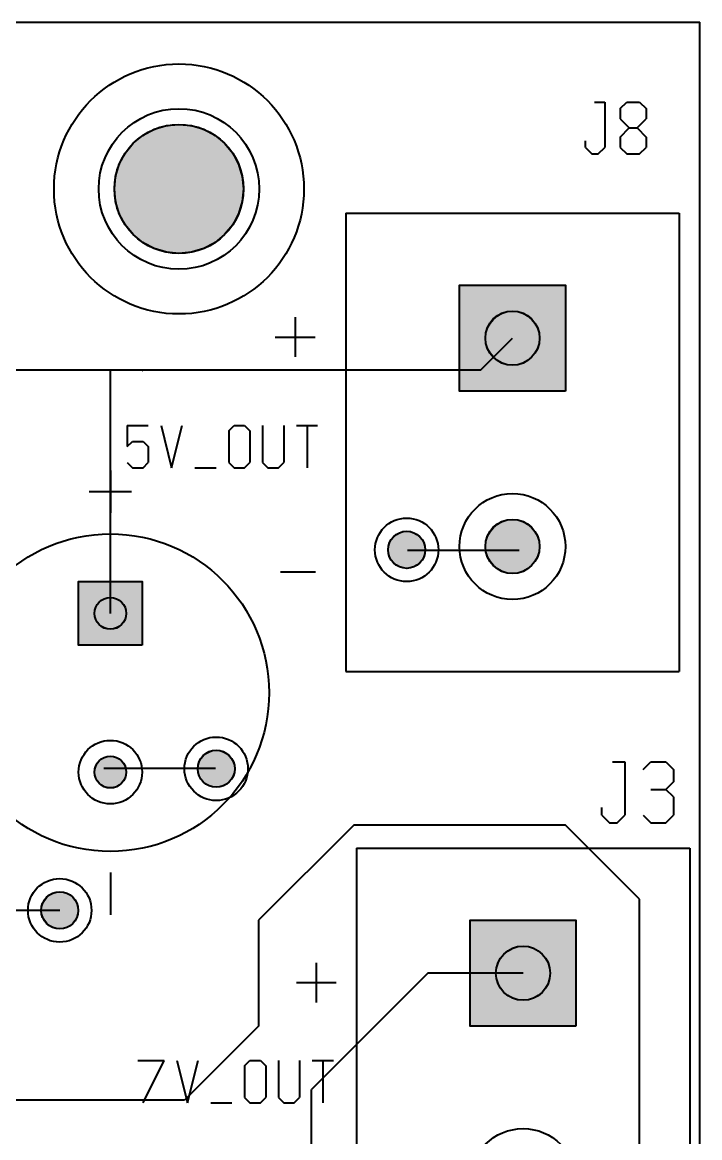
# Model space of a CAD drawing. Header units: millimetres. Extents: x 2.5 to 94, y 2.7 to 61.7.
# Drawn here: x 77.7 to 93.96, y 34.96 to 61.73 of the extents above; entities that cross this region are included whole.
import ezdxf

# ---------------------------------------------------------------- set-up
doc = ezdxf.new("R2010")
doc.units = ezdxf.units.MM
for name, color, linetype in [('bottom_copper', 7, 'Continuous'), ('bottom_silk', 7, 'Continuous'), ('drill_plated', 7, 'Continuous'), ('outline', 7, 'Continuous'), ('top_copper', 7, 'Continuous'), ('top_silk', 7, 'Continuous')]:
    doc.layers.add(name, color=color, linetype=linetype)

msp = doc.modelspace()

# ---------------------------------------------------------------- hatches: boundary and pattern name
at = {"layer": 'bottom_copper', "lineweight": 40}
for points in [[(82.978, 57.426), (82.89, 57.135), (82.747, 56.867), (82.554, 56.632), (82.319, 56.439), (82.051, 56.296), (81.76, 56.208), (81.458, 56.178), (81.156, 56.208), (80.865, 56.296), (80.597, 56.439), (80.362, 56.632), (80.169, 56.867), (80.026, 57.135), (79.938, 57.426), (79.908, 57.728), (79.938, 58.03), (80.026, 58.321), (80.169, 58.589), (80.362, 58.824), (80.597, 59.017), (80.865, 59.16), (81.156, 59.248), (81.458, 59.278), (81.76, 59.248), (82.051, 59.16), (82.319, 59.017), (82.554, 58.824), (82.747, 58.589), (82.89, 58.321), (82.978, 58.03), (83.008, 57.728), (82.978, 57.426)], [(90.734, 52.878), (88.194, 52.878), (88.194, 55.418), (90.734, 55.418), (90.734, 52.878)], [(90.102, 54.021), (90.065, 53.899), (90.004, 53.787), (89.924, 53.688), (89.825, 53.608), (89.713, 53.547), (89.591, 53.51), (89.464, 53.498), (89.337, 53.51), (89.215, 53.547), (89.103, 53.608), (89.004, 53.688), (88.924, 53.787), (88.863, 53.899), (88.826, 54.021), (88.814, 54.148), (88.826, 54.275), (88.863, 54.397), (88.924, 54.509), (89.004, 54.608), (89.103, 54.688), (89.215, 54.749), (89.337, 54.786), (89.464, 54.798), (89.591, 54.786), (89.713, 54.749), (89.825, 54.688), (89.924, 54.608), (90.004, 54.509), (90.065, 54.397), (90.102, 54.275), (90.114, 54.148), (90.102, 54.021)], [(90.102, 49.021), (90.065, 48.899), (90.004, 48.787), (89.924, 48.688), (89.825, 48.608), (89.713, 48.547), (89.591, 48.51), (89.464, 48.498), (89.337, 48.51), (89.215, 48.547), (89.103, 48.608), (89.004, 48.688), (88.924, 48.787), (88.863, 48.899), (88.826, 49.021), (88.814, 49.148), (88.826, 49.275), (88.863, 49.397), (88.924, 49.509), (89.004, 49.608), (89.103, 49.688), (89.215, 49.749), (89.337, 49.786), (89.464, 49.798), (89.591, 49.786), (89.713, 49.749), (89.825, 49.688), (89.924, 49.608), (90.004, 49.509), (90.065, 49.397), (90.102, 49.275), (90.114, 49.148), (90.102, 49.021)], [(87.36, 48.981), (87.335, 48.898), (87.294, 48.821), (87.238, 48.754), (87.171, 48.698), (87.094, 48.657), (87.011, 48.632), (86.924, 48.623), (86.837, 48.632), (86.754, 48.657), (86.677, 48.698), (86.61, 48.754), (86.554, 48.821), (86.513, 48.898), (86.488, 48.981), (86.48, 49.068), (86.488, 49.155), (86.513, 49.238), (86.554, 49.315), (86.61, 49.382), (86.677, 49.438), (86.754, 49.479), (86.837, 49.504), (86.924, 49.513), (87.011, 49.504), (87.094, 49.479), (87.171, 49.438), (87.238, 49.382), (87.294, 49.315), (87.335, 49.238), (87.36, 49.155), (87.369, 49.068), (87.36, 48.981)], [(80.574, 46.782), (79.05, 46.782), (79.05, 48.306), (80.574, 48.306), (80.574, 46.782)], [(80.186, 47.47), (80.164, 47.398), (80.129, 47.332), (80.081, 47.275), (80.024, 47.227), (79.958, 47.192), (79.886, 47.17), (79.812, 47.163), (79.738, 47.17), (79.666, 47.192), (79.6, 47.227), (79.543, 47.275), (79.495, 47.332), (79.46, 47.398), (79.438, 47.47), (79.431, 47.544), (79.438, 47.618), (79.46, 47.69), (79.495, 47.756), (79.543, 47.813), (79.6, 47.861), (79.666, 47.896), (79.738, 47.918), (79.812, 47.925), (79.886, 47.918), (79.958, 47.896), (80.024, 47.861), (80.081, 47.813), (80.129, 47.756), (80.164, 47.69), (80.186, 47.618), (80.193, 47.544), (80.186, 47.47)], [(82.788, 43.727), (82.763, 43.644), (82.722, 43.567), (82.666, 43.5), (82.599, 43.444), (82.522, 43.403), (82.439, 43.378), (82.352, 43.37), (82.265, 43.378), (82.182, 43.403), (82.105, 43.444), (82.038, 43.5), (81.982, 43.567), (81.941, 43.644), (81.916, 43.727), (81.907, 43.814), (81.916, 43.901), (81.941, 43.984), (81.982, 44.061), (82.038, 44.128), (82.105, 44.184), (82.182, 44.225), (82.265, 44.25), (82.352, 44.258), (82.439, 44.25), (82.522, 44.225), (82.599, 44.184), (82.666, 44.128), (82.722, 44.061), (82.763, 43.984), (82.788, 43.901), (82.797, 43.814), (82.788, 43.727)], [(80.186, 43.66), (80.164, 43.588), (80.129, 43.522), (80.081, 43.465), (80.024, 43.417), (79.958, 43.382), (79.886, 43.36), (79.812, 43.353), (79.738, 43.36), (79.666, 43.382), (79.6, 43.417), (79.543, 43.465), (79.495, 43.522), (79.46, 43.588), (79.438, 43.66), (79.431, 43.734), (79.438, 43.808), (79.46, 43.88), (79.495, 43.946), (79.543, 44.003), (79.6, 44.051), (79.666, 44.086), (79.738, 44.108), (79.812, 44.115), (79.886, 44.108), (79.958, 44.086), (80.024, 44.051), (80.081, 44.003), (80.129, 43.946), (80.164, 43.88), (80.186, 43.808), (80.193, 43.734), (80.186, 43.66)], [(79.032, 40.329), (79.007, 40.246), (78.966, 40.169), (78.91, 40.102), (78.843, 40.046), (78.766, 40.005), (78.683, 39.98), (78.596, 39.971), (78.509, 39.98), (78.426, 40.005), (78.349, 40.046), (78.282, 40.102), (78.226, 40.169), (78.185, 40.246), (78.16, 40.329), (78.151, 40.416), (78.16, 40.503), (78.185, 40.586), (78.226, 40.663), (78.282, 40.73), (78.349, 40.786), (78.426, 40.827), (78.509, 40.852), (78.596, 40.86), (78.683, 40.852), (78.766, 40.827), (78.843, 40.786), (78.91, 40.73), (78.966, 40.663), (79.007, 40.586), (79.032, 40.503), (79.041, 40.416), (79.032, 40.329)], [(90.988, 37.638), (88.448, 37.638), (88.448, 40.178), (90.988, 40.178), (90.988, 37.638)], [(90.356, 38.781), (90.319, 38.659), (90.258, 38.547), (90.178, 38.448), (90.079, 38.368), (89.967, 38.307), (89.845, 38.27), (89.718, 38.258), (89.591, 38.27), (89.469, 38.307), (89.357, 38.368), (89.258, 38.448), (89.178, 38.547), (89.117, 38.659), (89.08, 38.781), (89.068, 38.908), (89.08, 39.035), (89.117, 39.157), (89.178, 39.269), (89.258, 39.368), (89.357, 39.448), (89.469, 39.509), (89.591, 39.546), (89.718, 39.558), (89.845, 39.546), (89.967, 39.509), (90.079, 39.448), (90.178, 39.368), (90.258, 39.269), (90.319, 39.157), (90.356, 39.035), (90.368, 38.908), (90.356, 38.781)]]:
    msp.add_hatch(color=7, dxfattribs=at).paths.add_polyline_path(points, flags=0)
at = {"layer": 'drill_plated', "lineweight": 40}
for points in [[(82.978, 57.426), (82.89, 57.135), (82.747, 56.867), (82.554, 56.632), (82.319, 56.439), (82.051, 56.296), (81.76, 56.208), (81.458, 56.178), (81.156, 56.208), (80.865, 56.296), (80.597, 56.439), (80.362, 56.632), (80.169, 56.867), (80.026, 57.135), (79.938, 57.426), (79.908, 57.728), (79.938, 58.03), (80.026, 58.321), (80.169, 58.589), (80.362, 58.824), (80.597, 59.017), (80.865, 59.16), (81.156, 59.248), (81.458, 59.278), (81.76, 59.248), (82.051, 59.16), (82.319, 59.017), (82.554, 58.824), (82.747, 58.589), (82.89, 58.321), (82.978, 58.03), (83.008, 57.728), (82.978, 57.426)], [(90.102, 54.021), (90.065, 53.899), (90.004, 53.787), (89.924, 53.688), (89.825, 53.608), (89.713, 53.547), (89.591, 53.51), (89.464, 53.498), (89.337, 53.51), (89.215, 53.547), (89.103, 53.608), (89.004, 53.688), (88.924, 53.787), (88.863, 53.899), (88.826, 54.021), (88.814, 54.148), (88.826, 54.275), (88.863, 54.397), (88.924, 54.509), (89.004, 54.608), (89.103, 54.688), (89.215, 54.749), (89.337, 54.786), (89.464, 54.798), (89.591, 54.786), (89.713, 54.749), (89.825, 54.688), (89.924, 54.608), (90.004, 54.509), (90.065, 54.397), (90.102, 54.275), (90.114, 54.148), (90.102, 54.021)], [(90.102, 49.021), (90.065, 48.899), (90.004, 48.787), (89.924, 48.688), (89.825, 48.608), (89.713, 48.547), (89.591, 48.51), (89.464, 48.498), (89.337, 48.51), (89.215, 48.547), (89.103, 48.608), (89.004, 48.688), (88.924, 48.787), (88.863, 48.899), (88.826, 49.021), (88.814, 49.148), (88.826, 49.275), (88.863, 49.397), (88.924, 49.509), (89.004, 49.608), (89.103, 49.688), (89.215, 49.749), (89.337, 49.786), (89.464, 49.798), (89.591, 49.786), (89.713, 49.749), (89.825, 49.688), (89.924, 49.608), (90.004, 49.509), (90.065, 49.397), (90.102, 49.275), (90.114, 49.148), (90.102, 49.021)], [(87.36, 48.981), (87.335, 48.898), (87.294, 48.821), (87.238, 48.754), (87.171, 48.698), (87.094, 48.657), (87.011, 48.632), (86.924, 48.623), (86.837, 48.632), (86.754, 48.657), (86.677, 48.698), (86.61, 48.754), (86.554, 48.821), (86.513, 48.898), (86.488, 48.981), (86.48, 49.068), (86.488, 49.155), (86.513, 49.238), (86.554, 49.315), (86.61, 49.382), (86.677, 49.438), (86.754, 49.479), (86.837, 49.504), (86.924, 49.513), (87.011, 49.504), (87.094, 49.479), (87.171, 49.438), (87.238, 49.382), (87.294, 49.315), (87.335, 49.238), (87.36, 49.155), (87.369, 49.068), (87.36, 48.981)], [(80.186, 47.47), (80.164, 47.398), (80.129, 47.332), (80.081, 47.275), (80.024, 47.227), (79.958, 47.192), (79.886, 47.17), (79.812, 47.163), (79.738, 47.17), (79.666, 47.192), (79.6, 47.227), (79.543, 47.275), (79.495, 47.332), (79.46, 47.398), (79.438, 47.47), (79.431, 47.544), (79.438, 47.618), (79.46, 47.69), (79.495, 47.756), (79.543, 47.813), (79.6, 47.861), (79.666, 47.896), (79.738, 47.918), (79.812, 47.925), (79.886, 47.918), (79.958, 47.896), (80.024, 47.861), (80.081, 47.813), (80.129, 47.756), (80.164, 47.69), (80.186, 47.618), (80.193, 47.544), (80.186, 47.47)], [(82.788, 43.727), (82.763, 43.644), (82.722, 43.567), (82.666, 43.5), (82.599, 43.444), (82.522, 43.403), (82.439, 43.378), (82.352, 43.37), (82.265, 43.378), (82.182, 43.403), (82.105, 43.444), (82.038, 43.5), (81.982, 43.567), (81.941, 43.644), (81.916, 43.727), (81.907, 43.814), (81.916, 43.901), (81.941, 43.984), (81.982, 44.061), (82.038, 44.128), (82.105, 44.184), (82.182, 44.225), (82.265, 44.25), (82.352, 44.258), (82.439, 44.25), (82.522, 44.225), (82.599, 44.184), (82.666, 44.128), (82.722, 44.061), (82.763, 43.984), (82.788, 43.901), (82.797, 43.814), (82.788, 43.727)], [(80.186, 43.66), (80.164, 43.588), (80.129, 43.522), (80.081, 43.465), (80.024, 43.417), (79.958, 43.382), (79.886, 43.36), (79.812, 43.353), (79.738, 43.36), (79.666, 43.382), (79.6, 43.417), (79.543, 43.465), (79.495, 43.522), (79.46, 43.588), (79.438, 43.66), (79.431, 43.734), (79.438, 43.808), (79.46, 43.88), (79.495, 43.946), (79.543, 44.003), (79.6, 44.051), (79.666, 44.086), (79.738, 44.108), (79.812, 44.115), (79.886, 44.108), (79.958, 44.086), (80.024, 44.051), (80.081, 44.003), (80.129, 43.946), (80.164, 43.88), (80.186, 43.808), (80.193, 43.734), (80.186, 43.66)], [(79.032, 40.329), (79.007, 40.246), (78.966, 40.169), (78.91, 40.102), (78.843, 40.046), (78.766, 40.005), (78.683, 39.98), (78.596, 39.971), (78.509, 39.98), (78.426, 40.005), (78.349, 40.046), (78.282, 40.102), (78.226, 40.169), (78.185, 40.246), (78.16, 40.329), (78.151, 40.416), (78.16, 40.503), (78.185, 40.586), (78.226, 40.663), (78.282, 40.73), (78.349, 40.786), (78.426, 40.827), (78.509, 40.852), (78.596, 40.86), (78.683, 40.852), (78.766, 40.827), (78.843, 40.786), (78.91, 40.73), (78.966, 40.663), (79.007, 40.586), (79.032, 40.503), (79.041, 40.416), (79.032, 40.329)], [(90.356, 38.781), (90.319, 38.659), (90.258, 38.547), (90.178, 38.448), (90.079, 38.368), (89.967, 38.307), (89.845, 38.27), (89.718, 38.258), (89.591, 38.27), (89.469, 38.307), (89.357, 38.368), (89.258, 38.448), (89.178, 38.547), (89.117, 38.659), (89.08, 38.781), (89.068, 38.908), (89.08, 39.035), (89.117, 39.157), (89.178, 39.269), (89.258, 39.368), (89.357, 39.448), (89.469, 39.509), (89.591, 39.546), (89.718, 39.558), (89.845, 39.546), (89.967, 39.509), (90.079, 39.448), (90.178, 39.368), (90.258, 39.269), (90.319, 39.157), (90.356, 39.035), (90.368, 38.908), (90.356, 38.781)]]:
    msp.add_hatch(color=7, dxfattribs=at).paths.add_polyline_path(points, flags=0)
at = {"layer": 'top_copper', "lineweight": 40}
for points in [[(82.978, 57.426), (82.89, 57.135), (82.747, 56.867), (82.554, 56.632), (82.319, 56.439), (82.051, 56.296), (81.76, 56.208), (81.458, 56.178), (81.156, 56.208), (80.865, 56.296), (80.597, 56.439), (80.362, 56.632), (80.169, 56.867), (80.026, 57.135), (79.938, 57.426), (79.908, 57.728), (79.938, 58.03), (80.026, 58.321), (80.169, 58.589), (80.362, 58.824), (80.597, 59.017), (80.865, 59.16), (81.156, 59.248), (81.458, 59.278), (81.76, 59.248), (82.051, 59.16), (82.319, 59.017), (82.554, 58.824), (82.747, 58.589), (82.89, 58.321), (82.978, 58.03), (83.008, 57.728), (82.978, 57.426)], [(90.734, 52.878), (88.194, 52.878), (88.194, 55.418), (90.734, 55.418), (90.734, 52.878)], [(90.102, 54.021), (90.065, 53.899), (90.004, 53.787), (89.924, 53.688), (89.825, 53.608), (89.713, 53.547), (89.591, 53.51), (89.464, 53.498), (89.337, 53.51), (89.215, 53.547), (89.103, 53.608), (89.004, 53.688), (88.924, 53.787), (88.863, 53.899), (88.826, 54.021), (88.814, 54.148), (88.826, 54.275), (88.863, 54.397), (88.924, 54.509), (89.004, 54.608), (89.103, 54.688), (89.215, 54.749), (89.337, 54.786), (89.464, 54.798), (89.591, 54.786), (89.713, 54.749), (89.825, 54.688), (89.924, 54.608), (90.004, 54.509), (90.065, 54.397), (90.102, 54.275), (90.114, 54.148), (90.102, 54.021)], [(90.102, 49.021), (90.065, 48.899), (90.004, 48.787), (89.924, 48.688), (89.825, 48.608), (89.713, 48.547), (89.591, 48.51), (89.464, 48.498), (89.337, 48.51), (89.215, 48.547), (89.103, 48.608), (89.004, 48.688), (88.924, 48.787), (88.863, 48.899), (88.826, 49.021), (88.814, 49.148), (88.826, 49.275), (88.863, 49.397), (88.924, 49.509), (89.004, 49.608), (89.103, 49.688), (89.215, 49.749), (89.337, 49.786), (89.464, 49.798), (89.591, 49.786), (89.713, 49.749), (89.825, 49.688), (89.924, 49.608), (90.004, 49.509), (90.065, 49.397), (90.102, 49.275), (90.114, 49.148), (90.102, 49.021)], [(87.36, 48.981), (87.335, 48.898), (87.294, 48.821), (87.238, 48.754), (87.171, 48.698), (87.094, 48.657), (87.011, 48.632), (86.924, 48.623), (86.837, 48.632), (86.754, 48.657), (86.677, 48.698), (86.61, 48.754), (86.554, 48.821), (86.513, 48.898), (86.488, 48.981), (86.48, 49.068), (86.488, 49.155), (86.513, 49.238), (86.554, 49.315), (86.61, 49.382), (86.677, 49.438), (86.754, 49.479), (86.837, 49.504), (86.924, 49.513), (87.011, 49.504), (87.094, 49.479), (87.171, 49.438), (87.238, 49.382), (87.294, 49.315), (87.335, 49.238), (87.36, 49.155), (87.369, 49.068), (87.36, 48.981)], [(80.574, 46.782), (79.05, 46.782), (79.05, 48.306), (80.574, 48.306), (80.574, 46.782)], [(80.186, 47.47), (80.164, 47.398), (80.129, 47.332), (80.081, 47.275), (80.024, 47.227), (79.958, 47.192), (79.886, 47.17), (79.812, 47.163), (79.738, 47.17), (79.666, 47.192), (79.6, 47.227), (79.543, 47.275), (79.495, 47.332), (79.46, 47.398), (79.438, 47.47), (79.431, 47.544), (79.438, 47.618), (79.46, 47.69), (79.495, 47.756), (79.543, 47.813), (79.6, 47.861), (79.666, 47.896), (79.738, 47.918), (79.812, 47.925), (79.886, 47.918), (79.958, 47.896), (80.024, 47.861), (80.081, 47.813), (80.129, 47.756), (80.164, 47.69), (80.186, 47.618), (80.193, 47.544), (80.186, 47.47)], [(82.788, 43.727), (82.763, 43.644), (82.722, 43.567), (82.666, 43.5), (82.599, 43.444), (82.522, 43.403), (82.439, 43.378), (82.352, 43.37), (82.265, 43.378), (82.182, 43.403), (82.105, 43.444), (82.038, 43.5), (81.982, 43.567), (81.941, 43.644), (81.916, 43.727), (81.907, 43.814), (81.916, 43.901), (81.941, 43.984), (81.982, 44.061), (82.038, 44.128), (82.105, 44.184), (82.182, 44.225), (82.265, 44.25), (82.352, 44.258), (82.439, 44.25), (82.522, 44.225), (82.599, 44.184), (82.666, 44.128), (82.722, 44.061), (82.763, 43.984), (82.788, 43.901), (82.797, 43.814), (82.788, 43.727)], [(80.186, 43.66), (80.164, 43.588), (80.129, 43.522), (80.081, 43.465), (80.024, 43.417), (79.958, 43.382), (79.886, 43.36), (79.812, 43.353), (79.738, 43.36), (79.666, 43.382), (79.6, 43.417), (79.543, 43.465), (79.495, 43.522), (79.46, 43.588), (79.438, 43.66), (79.431, 43.734), (79.438, 43.808), (79.46, 43.88), (79.495, 43.946), (79.543, 44.003), (79.6, 44.051), (79.666, 44.086), (79.738, 44.108), (79.812, 44.115), (79.886, 44.108), (79.958, 44.086), (80.024, 44.051), (80.081, 44.003), (80.129, 43.946), (80.164, 43.88), (80.186, 43.808), (80.193, 43.734), (80.186, 43.66)], [(79.032, 40.329), (79.007, 40.246), (78.966, 40.169), (78.91, 40.102), (78.843, 40.046), (78.766, 40.005), (78.683, 39.98), (78.596, 39.971), (78.509, 39.98), (78.426, 40.005), (78.349, 40.046), (78.282, 40.102), (78.226, 40.169), (78.185, 40.246), (78.16, 40.329), (78.151, 40.416), (78.16, 40.503), (78.185, 40.586), (78.226, 40.663), (78.282, 40.73), (78.349, 40.786), (78.426, 40.827), (78.509, 40.852), (78.596, 40.86), (78.683, 40.852), (78.766, 40.827), (78.843, 40.786), (78.91, 40.73), (78.966, 40.663), (79.007, 40.586), (79.032, 40.503), (79.041, 40.416), (79.032, 40.329)], [(90.988, 37.638), (88.448, 37.638), (88.448, 40.178), (90.988, 40.178), (90.988, 37.638)], [(90.356, 38.781), (90.319, 38.659), (90.258, 38.547), (90.178, 38.448), (90.079, 38.368), (89.967, 38.307), (89.845, 38.27), (89.718, 38.258), (89.591, 38.27), (89.469, 38.307), (89.357, 38.368), (89.258, 38.448), (89.178, 38.547), (89.117, 38.659), (89.08, 38.781), (89.068, 38.908), (89.08, 39.035), (89.117, 39.157), (89.178, 39.269), (89.258, 39.368), (89.357, 39.448), (89.469, 39.509), (89.591, 39.546), (89.718, 39.558), (89.845, 39.546), (89.967, 39.509), (90.079, 39.448), (90.178, 39.368), (90.258, 39.269), (90.319, 39.157), (90.356, 39.035), (90.368, 38.908), (90.356, 38.781)]]:
    msp.add_hatch(color=7, dxfattribs=at).paths.add_polyline_path(points, flags=0)

# ---------------------------------------------------------------- linework, layer by layer
at = {"layer": 'bottom_copper', "color": 7, "lineweight": 40}
for p, q in [((88.194, 55.418), (90.734, 55.418)), ((88.194, 52.878), (88.194, 55.418)), ((90.734, 55.418), (90.734, 52.878)), ((90.734, 52.878), (88.194, 52.878)), ((79.05, 48.306), (80.574, 48.306)), ((79.05, 46.782), (79.05, 48.306)), ((80.574, 48.306), (80.574, 46.782)), ((80.574, 46.782), (79.05, 46.782)), ((88.448, 40.178), (90.988, 40.178)), ((88.448, 37.638), (88.448, 40.178)), ((90.988, 40.178), (90.988, 37.638)), ((90.988, 37.638), (88.448, 37.638))]:
    msp.add_line(p, q, dxfattribs=at)
for points in [[(82.978, 57.426), (82.89, 57.135), (82.747, 56.867), (82.554, 56.632), (82.319, 56.439), (82.051, 56.296), (81.76, 56.208), (81.458, 56.178), (81.156, 56.208), (80.865, 56.296), (80.597, 56.439), (80.362, 56.632), (80.169, 56.867), (80.026, 57.135), (79.938, 57.426), (79.908, 57.728), (79.938, 58.03), (80.026, 58.321), (80.169, 58.589), (80.362, 58.824), (80.597, 59.017), (80.865, 59.16), (81.156, 59.248), (81.458, 59.278), (81.76, 59.248), (82.051, 59.16), (82.319, 59.017), (82.554, 58.824), (82.747, 58.589), (82.89, 58.321), (82.978, 58.03), (83.008, 57.728), (82.978, 57.426)], [(90.734, 52.878), (88.194, 52.878), (88.194, 55.418), (90.734, 55.418), (90.734, 52.878)], [(90.102, 54.021), (90.065, 53.899), (90.004, 53.787), (89.924, 53.688), (89.825, 53.608), (89.713, 53.547), (89.591, 53.51), (89.464, 53.498), (89.337, 53.51), (89.215, 53.547), (89.103, 53.608), (89.004, 53.688), (88.924, 53.787), (88.863, 53.899), (88.826, 54.021), (88.814, 54.148), (88.826, 54.275), (88.863, 54.397), (88.924, 54.509), (89.004, 54.608), (89.103, 54.688), (89.215, 54.749), (89.337, 54.786), (89.464, 54.798), (89.591, 54.786), (89.713, 54.749), (89.825, 54.688), (89.924, 54.608), (90.004, 54.509), (90.065, 54.397), (90.102, 54.275), (90.114, 54.148), (90.102, 54.021)], [(90.102, 49.021), (90.065, 48.899), (90.004, 48.787), (89.924, 48.688), (89.825, 48.608), (89.713, 48.547), (89.591, 48.51), (89.464, 48.498), (89.337, 48.51), (89.215, 48.547), (89.103, 48.608), (89.004, 48.688), (88.924, 48.787), (88.863, 48.899), (88.826, 49.021), (88.814, 49.148), (88.826, 49.275), (88.863, 49.397), (88.924, 49.509), (89.004, 49.608), (89.103, 49.688), (89.215, 49.749), (89.337, 49.786), (89.464, 49.798), (89.591, 49.786), (89.713, 49.749), (89.825, 49.688), (89.924, 49.608), (90.004, 49.509), (90.065, 49.397), (90.102, 49.275), (90.114, 49.148), (90.102, 49.021)], [(87.36, 48.981), (87.335, 48.898), (87.294, 48.821), (87.238, 48.754), (87.171, 48.698), (87.094, 48.657), (87.011, 48.632), (86.924, 48.623), (86.837, 48.632), (86.754, 48.657), (86.677, 48.698), (86.61, 48.754), (86.554, 48.821), (86.513, 48.898), (86.488, 48.981), (86.48, 49.068), (86.488, 49.155), (86.513, 49.238), (86.554, 49.315), (86.61, 49.382), (86.677, 49.438), (86.754, 49.479), (86.837, 49.504), (86.924, 49.513), (87.011, 49.504), (87.094, 49.479), (87.171, 49.438), (87.238, 49.382), (87.294, 49.315), (87.335, 49.238), (87.36, 49.155), (87.369, 49.068), (87.36, 48.981)], [(80.574, 46.782), (79.05, 46.782), (79.05, 48.306), (80.574, 48.306), (80.574, 46.782)], [(80.186, 47.47), (80.164, 47.398), (80.129, 47.332), (80.081, 47.275), (80.024, 47.227), (79.958, 47.192), (79.886, 47.17), (79.812, 47.163), (79.738, 47.17), (79.666, 47.192), (79.6, 47.227), (79.543, 47.275), (79.495, 47.332), (79.46, 47.398), (79.438, 47.47), (79.431, 47.544), (79.438, 47.618), (79.46, 47.69), (79.495, 47.756), (79.543, 47.813), (79.6, 47.861), (79.666, 47.896), (79.738, 47.918), (79.812, 47.925), (79.886, 47.918), (79.958, 47.896), (80.024, 47.861), (80.081, 47.813), (80.129, 47.756), (80.164, 47.69), (80.186, 47.618), (80.193, 47.544), (80.186, 47.47)], [(82.788, 43.727), (82.763, 43.644), (82.722, 43.567), (82.666, 43.5), (82.599, 43.444), (82.522, 43.403), (82.439, 43.378), (82.352, 43.37), (82.265, 43.378), (82.182, 43.403), (82.105, 43.444), (82.038, 43.5), (81.982, 43.567), (81.941, 43.644), (81.916, 43.727), (81.907, 43.814), (81.916, 43.901), (81.941, 43.984), (81.982, 44.061), (82.038, 44.128), (82.105, 44.184), (82.182, 44.225), (82.265, 44.25), (82.352, 44.258), (82.439, 44.25), (82.522, 44.225), (82.599, 44.184), (82.666, 44.128), (82.722, 44.061), (82.763, 43.984), (82.788, 43.901), (82.797, 43.814), (82.788, 43.727)], [(80.186, 43.66), (80.164, 43.588), (80.129, 43.522), (80.081, 43.465), (80.024, 43.417), (79.958, 43.382), (79.886, 43.36), (79.812, 43.353), (79.738, 43.36), (79.666, 43.382), (79.6, 43.417), (79.543, 43.465), (79.495, 43.522), (79.46, 43.588), (79.438, 43.66), (79.431, 43.734), (79.438, 43.808), (79.46, 43.88), (79.495, 43.946), (79.543, 44.003), (79.6, 44.051), (79.666, 44.086), (79.738, 44.108), (79.812, 44.115), (79.886, 44.108), (79.958, 44.086), (80.024, 44.051), (80.081, 44.003), (80.129, 43.946), (80.164, 43.88), (80.186, 43.808), (80.193, 43.734), (80.186, 43.66)], [(79.032, 40.329), (79.007, 40.246), (78.966, 40.169), (78.91, 40.102), (78.843, 40.046), (78.766, 40.005), (78.683, 39.98), (78.596, 39.971), (78.509, 39.98), (78.426, 40.005), (78.349, 40.046), (78.282, 40.102), (78.226, 40.169), (78.185, 40.246), (78.16, 40.329), (78.151, 40.416), (78.16, 40.503), (78.185, 40.586), (78.226, 40.663), (78.282, 40.73), (78.349, 40.786), (78.426, 40.827), (78.509, 40.852), (78.596, 40.86), (78.683, 40.852), (78.766, 40.827), (78.843, 40.786), (78.91, 40.73), (78.966, 40.663), (79.007, 40.586), (79.032, 40.503), (79.041, 40.416), (79.032, 40.329)], [(90.988, 37.638), (88.448, 37.638), (88.448, 40.178), (90.988, 40.178), (90.988, 37.638)], [(90.356, 38.781), (90.319, 38.659), (90.258, 38.547), (90.178, 38.448), (90.079, 38.368), (89.967, 38.307), (89.845, 38.27), (89.718, 38.258), (89.591, 38.27), (89.469, 38.307), (89.357, 38.368), (89.258, 38.448), (89.178, 38.547), (89.117, 38.659), (89.08, 38.781), (89.068, 38.908), (89.08, 39.035), (89.117, 39.157), (89.178, 39.269), (89.258, 39.368), (89.357, 39.448), (89.469, 39.509), (89.591, 39.546), (89.718, 39.558), (89.845, 39.546), (89.967, 39.509), (90.079, 39.448), (90.178, 39.368), (90.258, 39.269), (90.319, 39.157), (90.356, 39.035), (90.368, 38.908), (90.356, 38.781)]]:
    msp.add_lwpolyline(points, close=True, dxfattribs=at)
for centre, major_axis in [((81.458, 57.728), (1.927, 0)), ((81.458, 57.728), (1.55, 0)), ((89.464, 54.148), (0.65, 0)), ((89.464, 49.148), (1.27, 0)), ((86.924, 49.068), (0.762, 0)), ((89.464, 49.148), (0.65, 0)), ((86.924, 49.068), (0.445, 0)), ((79.812, 47.544), (0.381, 0)), ((79.812, 43.734), (0.762, 0)), ((82.352, 43.814), (0.762, 0)), ((82.352, 43.814), (0.445, 0)), ((79.812, 43.734), (0.381, 0)), ((78.596, 40.416), (0.762, 0)), ((78.596, 40.416), (0.445, 0)), ((89.718, 38.908), (0.65, 0)), ((89.718, 33.908), (1.27, 0))]:
    msp.add_ellipse(centre, major_axis=major_axis, ratio=1, dxfattribs=at)
at = {"layer": 'bottom_silk', "color": 7, "lineweight": 40}
for p in [(2.458, 61.728), (93.958, 2.728)]:
    msp.add_line(p, (93.958, 61.728), dxfattribs=at)
at = {"layer": 'drill_plated', "color": 7, "lineweight": 40}
for points in [[(82.978, 57.426), (82.89, 57.135), (82.747, 56.867), (82.554, 56.632), (82.319, 56.439), (82.051, 56.296), (81.76, 56.208), (81.458, 56.178), (81.156, 56.208), (80.865, 56.296), (80.597, 56.439), (80.362, 56.632), (80.169, 56.867), (80.026, 57.135), (79.938, 57.426), (79.908, 57.728), (79.938, 58.03), (80.026, 58.321), (80.169, 58.589), (80.362, 58.824), (80.597, 59.017), (80.865, 59.16), (81.156, 59.248), (81.458, 59.278), (81.76, 59.248), (82.051, 59.16), (82.319, 59.017), (82.554, 58.824), (82.747, 58.589), (82.89, 58.321), (82.978, 58.03), (83.008, 57.728), (82.978, 57.426)], [(90.102, 54.021), (90.065, 53.899), (90.004, 53.787), (89.924, 53.688), (89.825, 53.608), (89.713, 53.547), (89.591, 53.51), (89.464, 53.498), (89.337, 53.51), (89.215, 53.547), (89.103, 53.608), (89.004, 53.688), (88.924, 53.787), (88.863, 53.899), (88.826, 54.021), (88.814, 54.148), (88.826, 54.275), (88.863, 54.397), (88.924, 54.509), (89.004, 54.608), (89.103, 54.688), (89.215, 54.749), (89.337, 54.786), (89.464, 54.798), (89.591, 54.786), (89.713, 54.749), (89.825, 54.688), (89.924, 54.608), (90.004, 54.509), (90.065, 54.397), (90.102, 54.275), (90.114, 54.148), (90.102, 54.021)], [(90.102, 49.021), (90.065, 48.899), (90.004, 48.787), (89.924, 48.688), (89.825, 48.608), (89.713, 48.547), (89.591, 48.51), (89.464, 48.498), (89.337, 48.51), (89.215, 48.547), (89.103, 48.608), (89.004, 48.688), (88.924, 48.787), (88.863, 48.899), (88.826, 49.021), (88.814, 49.148), (88.826, 49.275), (88.863, 49.397), (88.924, 49.509), (89.004, 49.608), (89.103, 49.688), (89.215, 49.749), (89.337, 49.786), (89.464, 49.798), (89.591, 49.786), (89.713, 49.749), (89.825, 49.688), (89.924, 49.608), (90.004, 49.509), (90.065, 49.397), (90.102, 49.275), (90.114, 49.148), (90.102, 49.021)], [(87.36, 48.981), (87.335, 48.898), (87.294, 48.821), (87.238, 48.754), (87.171, 48.698), (87.094, 48.657), (87.011, 48.632), (86.924, 48.623), (86.837, 48.632), (86.754, 48.657), (86.677, 48.698), (86.61, 48.754), (86.554, 48.821), (86.513, 48.898), (86.488, 48.981), (86.48, 49.068), (86.488, 49.155), (86.513, 49.238), (86.554, 49.315), (86.61, 49.382), (86.677, 49.438), (86.754, 49.479), (86.837, 49.504), (86.924, 49.513), (87.011, 49.504), (87.094, 49.479), (87.171, 49.438), (87.238, 49.382), (87.294, 49.315), (87.335, 49.238), (87.36, 49.155), (87.369, 49.068), (87.36, 48.981)], [(80.186, 47.47), (80.164, 47.398), (80.129, 47.332), (80.081, 47.275), (80.024, 47.227), (79.958, 47.192), (79.886, 47.17), (79.812, 47.163), (79.738, 47.17), (79.666, 47.192), (79.6, 47.227), (79.543, 47.275), (79.495, 47.332), (79.46, 47.398), (79.438, 47.47), (79.431, 47.544), (79.438, 47.618), (79.46, 47.69), (79.495, 47.756), (79.543, 47.813), (79.6, 47.861), (79.666, 47.896), (79.738, 47.918), (79.812, 47.925), (79.886, 47.918), (79.958, 47.896), (80.024, 47.861), (80.081, 47.813), (80.129, 47.756), (80.164, 47.69), (80.186, 47.618), (80.193, 47.544), (80.186, 47.47)], [(82.788, 43.727), (82.763, 43.644), (82.722, 43.567), (82.666, 43.5), (82.599, 43.444), (82.522, 43.403), (82.439, 43.378), (82.352, 43.37), (82.265, 43.378), (82.182, 43.403), (82.105, 43.444), (82.038, 43.5), (81.982, 43.567), (81.941, 43.644), (81.916, 43.727), (81.907, 43.814), (81.916, 43.901), (81.941, 43.984), (81.982, 44.061), (82.038, 44.128), (82.105, 44.184), (82.182, 44.225), (82.265, 44.25), (82.352, 44.258), (82.439, 44.25), (82.522, 44.225), (82.599, 44.184), (82.666, 44.128), (82.722, 44.061), (82.763, 43.984), (82.788, 43.901), (82.797, 43.814), (82.788, 43.727)], [(80.186, 43.66), (80.164, 43.588), (80.129, 43.522), (80.081, 43.465), (80.024, 43.417), (79.958, 43.382), (79.886, 43.36), (79.812, 43.353), (79.738, 43.36), (79.666, 43.382), (79.6, 43.417), (79.543, 43.465), (79.495, 43.522), (79.46, 43.588), (79.438, 43.66), (79.431, 43.734), (79.438, 43.808), (79.46, 43.88), (79.495, 43.946), (79.543, 44.003), (79.6, 44.051), (79.666, 44.086), (79.738, 44.108), (79.812, 44.115), (79.886, 44.108), (79.958, 44.086), (80.024, 44.051), (80.081, 44.003), (80.129, 43.946), (80.164, 43.88), (80.186, 43.808), (80.193, 43.734), (80.186, 43.66)], [(79.032, 40.329), (79.007, 40.246), (78.966, 40.169), (78.91, 40.102), (78.843, 40.046), (78.766, 40.005), (78.683, 39.98), (78.596, 39.971), (78.509, 39.98), (78.426, 40.005), (78.349, 40.046), (78.282, 40.102), (78.226, 40.169), (78.185, 40.246), (78.16, 40.329), (78.151, 40.416), (78.16, 40.503), (78.185, 40.586), (78.226, 40.663), (78.282, 40.73), (78.349, 40.786), (78.426, 40.827), (78.509, 40.852), (78.596, 40.86), (78.683, 40.852), (78.766, 40.827), (78.843, 40.786), (78.91, 40.73), (78.966, 40.663), (79.007, 40.586), (79.032, 40.503), (79.041, 40.416), (79.032, 40.329)], [(90.356, 38.781), (90.319, 38.659), (90.258, 38.547), (90.178, 38.448), (90.079, 38.368), (89.967, 38.307), (89.845, 38.27), (89.718, 38.258), (89.591, 38.27), (89.469, 38.307), (89.357, 38.368), (89.258, 38.448), (89.178, 38.547), (89.117, 38.659), (89.08, 38.781), (89.068, 38.908), (89.08, 39.035), (89.117, 39.157), (89.178, 39.269), (89.258, 39.368), (89.357, 39.448), (89.469, 39.509), (89.591, 39.546), (89.718, 39.558), (89.845, 39.546), (89.967, 39.509), (90.079, 39.448), (90.178, 39.368), (90.258, 39.269), (90.319, 39.157), (90.356, 39.035), (90.368, 38.908), (90.356, 38.781)]]:
    msp.add_lwpolyline(points, close=True, dxfattribs=at)
for centre, major_axis in [((81.458, 57.728), (1.55, 0)), ((89.464, 54.148), (0.65, 0)), ((89.464, 49.148), (0.65, 0)), ((86.924, 49.068), (0.445, 0)), ((79.812, 47.544), (0.381, 0)), ((82.352, 43.814), (0.445, 0)), ((79.812, 43.734), (0.381, 0)), ((78.596, 40.416), (0.445, 0)), ((89.718, 38.908), (0.65, 0))]:
    msp.add_ellipse(centre, major_axis=major_axis, ratio=1, dxfattribs=at)
at = {"layer": 'outline', "color": 7, "lineweight": 40}
for p in [(2.458, 61.728), (93.958, 2.728)]:
    msp.add_line(p, (93.958, 61.728), dxfattribs=at)
at = {"layer": 'top_copper', "color": 7, "lineweight": 40}
for p, q in [((88.194, 55.418), (90.734, 55.418)), ((88.194, 52.878), (88.194, 55.418)), ((90.734, 55.418), (90.734, 52.878)), ((88.702, 53.386), (89.464, 54.148)), ((76.51, 53.386), (88.702, 53.386)), ((79.812, 47.544), (79.812, 53.386)), ((80.574, 53.364), (80.596, 53.386)), ((90.734, 52.878), (88.194, 52.878)), ((89.624, 49.051), (86.941, 49.051)), ((79.05, 48.306), (80.574, 48.306)), ((79.05, 46.782), (79.05, 48.306)), ((80.574, 48.306), (80.574, 46.782)), ((80.574, 46.782), (79.05, 46.782)), ((79.652, 43.831), (82.335, 43.831)), ((85.654, 42.464), (83.368, 40.178)), ((90.734, 42.464), (85.654, 42.464)), ((92.512, 40.686), (90.734, 42.464)), ((92.512, 10.46), (92.512, 40.686)), ((78.596, 40.416), (74.24, 40.416)), ((83.368, 40.178), (83.368, 37.638)), ((88.448, 40.178), (90.988, 40.178)), ((88.448, 37.638), (88.448, 40.178)), ((90.988, 40.178), (90.988, 37.638)), ((87.432, 38.908), (84.638, 36.114)), ((89.718, 38.908), (87.432, 38.908)), ((83.368, 37.638), (81.59, 35.86)), ((90.988, 37.638), (88.448, 37.638)), ((84.638, 27.732), (84.638, 36.114)), ((81.59, 35.86), (72.652, 35.86))]:
    msp.add_line(p, q, dxfattribs=at)
for points in [[(82.978, 57.426), (82.89, 57.135), (82.747, 56.867), (82.554, 56.632), (82.319, 56.439), (82.051, 56.296), (81.76, 56.208), (81.458, 56.178), (81.156, 56.208), (80.865, 56.296), (80.597, 56.439), (80.362, 56.632), (80.169, 56.867), (80.026, 57.135), (79.938, 57.426), (79.908, 57.728), (79.938, 58.03), (80.026, 58.321), (80.169, 58.589), (80.362, 58.824), (80.597, 59.017), (80.865, 59.16), (81.156, 59.248), (81.458, 59.278), (81.76, 59.248), (82.051, 59.16), (82.319, 59.017), (82.554, 58.824), (82.747, 58.589), (82.89, 58.321), (82.978, 58.03), (83.008, 57.728), (82.978, 57.426)], [(90.734, 52.878), (88.194, 52.878), (88.194, 55.418), (90.734, 55.418), (90.734, 52.878)], [(90.102, 54.021), (90.065, 53.899), (90.004, 53.787), (89.924, 53.688), (89.825, 53.608), (89.713, 53.547), (89.591, 53.51), (89.464, 53.498), (89.337, 53.51), (89.215, 53.547), (89.103, 53.608), (89.004, 53.688), (88.924, 53.787), (88.863, 53.899), (88.826, 54.021), (88.814, 54.148), (88.826, 54.275), (88.863, 54.397), (88.924, 54.509), (89.004, 54.608), (89.103, 54.688), (89.215, 54.749), (89.337, 54.786), (89.464, 54.798), (89.591, 54.786), (89.713, 54.749), (89.825, 54.688), (89.924, 54.608), (90.004, 54.509), (90.065, 54.397), (90.102, 54.275), (90.114, 54.148), (90.102, 54.021)], [(90.102, 49.021), (90.065, 48.899), (90.004, 48.787), (89.924, 48.688), (89.825, 48.608), (89.713, 48.547), (89.591, 48.51), (89.464, 48.498), (89.337, 48.51), (89.215, 48.547), (89.103, 48.608), (89.004, 48.688), (88.924, 48.787), (88.863, 48.899), (88.826, 49.021), (88.814, 49.148), (88.826, 49.275), (88.863, 49.397), (88.924, 49.509), (89.004, 49.608), (89.103, 49.688), (89.215, 49.749), (89.337, 49.786), (89.464, 49.798), (89.591, 49.786), (89.713, 49.749), (89.825, 49.688), (89.924, 49.608), (90.004, 49.509), (90.065, 49.397), (90.102, 49.275), (90.114, 49.148), (90.102, 49.021)], [(87.36, 48.981), (87.335, 48.898), (87.294, 48.821), (87.238, 48.754), (87.171, 48.698), (87.094, 48.657), (87.011, 48.632), (86.924, 48.623), (86.837, 48.632), (86.754, 48.657), (86.677, 48.698), (86.61, 48.754), (86.554, 48.821), (86.513, 48.898), (86.488, 48.981), (86.48, 49.068), (86.488, 49.155), (86.513, 49.238), (86.554, 49.315), (86.61, 49.382), (86.677, 49.438), (86.754, 49.479), (86.837, 49.504), (86.924, 49.513), (87.011, 49.504), (87.094, 49.479), (87.171, 49.438), (87.238, 49.382), (87.294, 49.315), (87.335, 49.238), (87.36, 49.155), (87.369, 49.068), (87.36, 48.981)], [(80.574, 46.782), (79.05, 46.782), (79.05, 48.306), (80.574, 48.306), (80.574, 46.782)], [(80.186, 47.47), (80.164, 47.398), (80.129, 47.332), (80.081, 47.275), (80.024, 47.227), (79.958, 47.192), (79.886, 47.17), (79.812, 47.163), (79.738, 47.17), (79.666, 47.192), (79.6, 47.227), (79.543, 47.275), (79.495, 47.332), (79.46, 47.398), (79.438, 47.47), (79.431, 47.544), (79.438, 47.618), (79.46, 47.69), (79.495, 47.756), (79.543, 47.813), (79.6, 47.861), (79.666, 47.896), (79.738, 47.918), (79.812, 47.925), (79.886, 47.918), (79.958, 47.896), (80.024, 47.861), (80.081, 47.813), (80.129, 47.756), (80.164, 47.69), (80.186, 47.618), (80.193, 47.544), (80.186, 47.47)], [(82.788, 43.727), (82.763, 43.644), (82.722, 43.567), (82.666, 43.5), (82.599, 43.444), (82.522, 43.403), (82.439, 43.378), (82.352, 43.37), (82.265, 43.378), (82.182, 43.403), (82.105, 43.444), (82.038, 43.5), (81.982, 43.567), (81.941, 43.644), (81.916, 43.727), (81.907, 43.814), (81.916, 43.901), (81.941, 43.984), (81.982, 44.061), (82.038, 44.128), (82.105, 44.184), (82.182, 44.225), (82.265, 44.25), (82.352, 44.258), (82.439, 44.25), (82.522, 44.225), (82.599, 44.184), (82.666, 44.128), (82.722, 44.061), (82.763, 43.984), (82.788, 43.901), (82.797, 43.814), (82.788, 43.727)], [(80.186, 43.66), (80.164, 43.588), (80.129, 43.522), (80.081, 43.465), (80.024, 43.417), (79.958, 43.382), (79.886, 43.36), (79.812, 43.353), (79.738, 43.36), (79.666, 43.382), (79.6, 43.417), (79.543, 43.465), (79.495, 43.522), (79.46, 43.588), (79.438, 43.66), (79.431, 43.734), (79.438, 43.808), (79.46, 43.88), (79.495, 43.946), (79.543, 44.003), (79.6, 44.051), (79.666, 44.086), (79.738, 44.108), (79.812, 44.115), (79.886, 44.108), (79.958, 44.086), (80.024, 44.051), (80.081, 44.003), (80.129, 43.946), (80.164, 43.88), (80.186, 43.808), (80.193, 43.734), (80.186, 43.66)], [(79.032, 40.329), (79.007, 40.246), (78.966, 40.169), (78.91, 40.102), (78.843, 40.046), (78.766, 40.005), (78.683, 39.98), (78.596, 39.971), (78.509, 39.98), (78.426, 40.005), (78.349, 40.046), (78.282, 40.102), (78.226, 40.169), (78.185, 40.246), (78.16, 40.329), (78.151, 40.416), (78.16, 40.503), (78.185, 40.586), (78.226, 40.663), (78.282, 40.73), (78.349, 40.786), (78.426, 40.827), (78.509, 40.852), (78.596, 40.86), (78.683, 40.852), (78.766, 40.827), (78.843, 40.786), (78.91, 40.73), (78.966, 40.663), (79.007, 40.586), (79.032, 40.503), (79.041, 40.416), (79.032, 40.329)], [(90.988, 37.638), (88.448, 37.638), (88.448, 40.178), (90.988, 40.178), (90.988, 37.638)], [(90.356, 38.781), (90.319, 38.659), (90.258, 38.547), (90.178, 38.448), (90.079, 38.368), (89.967, 38.307), (89.845, 38.27), (89.718, 38.258), (89.591, 38.27), (89.469, 38.307), (89.357, 38.368), (89.258, 38.448), (89.178, 38.547), (89.117, 38.659), (89.08, 38.781), (89.068, 38.908), (89.08, 39.035), (89.117, 39.157), (89.178, 39.269), (89.258, 39.368), (89.357, 39.448), (89.469, 39.509), (89.591, 39.546), (89.718, 39.558), (89.845, 39.546), (89.967, 39.509), (90.079, 39.448), (90.178, 39.368), (90.258, 39.269), (90.319, 39.157), (90.356, 39.035), (90.368, 38.908), (90.356, 38.781)]]:
    msp.add_lwpolyline(points, close=True, dxfattribs=at)
for centre, major_axis in [((81.458, 57.728), (1.927, 0)), ((81.458, 57.728), (1.55, 0)), ((89.464, 54.148), (0.65, 0)), ((89.464, 49.148), (1.27, 0)), ((86.924, 49.068), (0.762, 0)), ((89.464, 49.148), (0.65, 0)), ((86.924, 49.068), (0.445, 0)), ((79.812, 47.544), (0.381, 0)), ((79.812, 43.734), (0.762, 0)), ((82.352, 43.814), (0.762, 0)), ((82.352, 43.814), (0.445, 0)), ((79.812, 43.734), (0.381, 0)), ((78.596, 40.416), (0.762, 0)), ((78.596, 40.416), (0.445, 0)), ((89.718, 38.908), (0.65, 0)), ((89.718, 33.908), (1.27, 0))]:
    msp.add_ellipse(centre, major_axis=major_axis, ratio=1, dxfattribs=at)
at = {"layer": 'top_silk', "color": 7, "lineweight": 40}
for p, q in [((2.458, 61.728), (93.958, 61.728)), ((93.958, 2.728), (93.958, 61.728)), ((91.431, 59.812), (91.679, 59.812)), ((91.679, 59.812), (91.679, 58.727)), ((92.051, 59.657), (92.206, 59.812)), ((92.206, 59.812), (92.515, 59.812)), ((92.515, 59.812), (92.67, 59.657)), ((92.051, 59.657), (92.051, 59.409)), ((92.67, 59.657), (92.67, 59.409)), ((92.051, 59.409), (92.267, 59.192)), ((92.051, 58.975), (92.267, 59.192)), ((92.267, 59.192), (92.453, 59.192)), ((92.453, 59.192), (92.67, 59.409)), ((92.453, 59.192), (92.67, 58.975)), ((92.051, 58.975), (92.051, 58.727)), ((92.67, 58.975), (92.67, 58.727)), ((91.214, 58.727), (91.214, 58.882)), ((91.214, 58.727), (91.369, 58.572)), ((91.524, 58.572), (91.679, 58.727)), ((92.051, 58.727), (92.206, 58.572)), ((92.515, 58.572), (92.67, 58.727)), ((91.369, 58.572), (91.524, 58.572)), ((92.206, 58.572), (92.515, 58.572)), ((85.464, 57.148), (93.464, 57.148)), ((85.464, 57.148), (85.464, 46.148)), ((93.464, 57.148), (93.464, 46.148)), ((84.248, 54.653), (84.248, 53.698)), ((83.77, 54.175), (84.725, 54.175)), ((80.214, 52.052), (80.722, 52.052)), ((80.214, 52.052), (80.214, 51.544)), ((81.027, 52.052), (81.281, 51.036)), ((81.281, 51.036), (81.535, 52.052)), ((82.652, 51.925), (82.779, 52.052)), ((82.779, 52.052), (83.033, 52.052)), ((83.033, 52.052), (83.16, 51.925)), ((83.465, 52.052), (83.465, 51.163)), ((83.973, 52.052), (83.973, 51.163)), ((84.278, 52.052), (84.786, 52.052)), ((84.532, 52.052), (84.532, 51.036)), ((80.214, 51.544), (80.341, 51.671)), ((80.341, 51.671), (80.595, 51.671)), ((80.595, 51.671), (80.722, 51.544)), ((82.652, 51.925), (82.652, 51.163)), ((83.16, 51.925), (83.16, 51.163)), ((80.722, 51.544), (80.722, 51.163)), ((80.214, 51.163), (80.341, 51.036)), ((80.595, 51.036), (80.722, 51.163)), ((82.652, 51.163), (82.779, 51.036)), ((83.033, 51.036), (83.16, 51.163)), ((83.465, 51.163), (83.592, 51.036)), ((83.846, 51.036), (83.973, 51.163)), ((79.812, 50.973), (79.812, 49.957)), ((80.341, 51.036), (80.595, 51.036)), ((81.84, 51.036), (82.348, 51.036)), ((82.779, 51.036), (83.033, 51.036)), ((83.592, 51.036), (83.846, 51.036)), ((79.304, 50.465), (80.32, 50.465)), ((83.892, 48.543), (84.735, 48.543)), ((85.464, 46.148), (93.464, 46.148)), ((91.868, 43.979), (92.161, 43.979)), ((92.161, 43.979), (92.161, 42.699)), ((92.6, 43.796), (92.782, 43.979)), ((92.782, 43.979), (93.148, 43.979)), ((93.148, 43.979), (93.331, 43.796)), ((93.331, 43.796), (93.331, 43.503)), ((93.331, 43.503), (93.148, 43.32)), ((92.782, 43.32), (93.148, 43.32)), ((93.331, 43.137), (93.148, 43.32)), ((93.331, 43.137), (93.331, 42.699)), ((91.612, 42.699), (91.612, 42.881)), ((91.612, 42.699), (91.795, 42.516)), ((91.978, 42.516), (92.161, 42.699)), ((92.6, 42.699), (92.782, 42.516)), ((93.148, 42.516), (93.331, 42.699)), ((91.795, 42.516), (91.978, 42.516)), ((92.782, 42.516), (93.148, 42.516)), ((85.718, 41.908), (93.718, 41.908)), ((85.718, 41.908), (85.718, 30.908)), ((93.718, 41.908), (93.718, 30.908)), ((79.812, 41.321), (79.812, 40.305)), ((84.755, 39.159), (84.755, 38.204)), ((84.278, 38.681), (85.233, 38.681)), ((80.468, 36.812), (81.103, 36.812)), ((80.468, 36.812), (81.103, 36.812)), ((80.595, 35.796), (81.103, 36.812)), ((80.595, 35.796), (81.103, 36.812)), ((81.408, 36.812), (81.662, 35.796)), ((81.408, 36.812), (81.662, 35.796)), ((81.662, 35.796), (81.916, 36.812)), ((81.662, 35.796), (81.916, 36.812)), ((83.033, 36.685), (83.16, 36.812)), ((83.033, 36.685), (83.16, 36.812)), ((83.033, 36.685), (83.033, 35.923)), ((83.033, 36.685), (83.033, 35.923)), ((83.16, 36.812), (83.414, 36.812)), ((83.16, 36.812), (83.414, 36.812)), ((83.414, 36.812), (83.541, 36.685)), ((83.414, 36.812), (83.541, 36.685)), ((83.541, 36.685), (83.541, 35.923)), ((83.541, 36.685), (83.541, 35.923)), ((83.846, 36.812), (83.846, 35.923)), ((83.846, 36.812), (83.846, 35.923)), ((84.354, 36.812), (84.354, 35.923)), ((84.354, 36.812), (84.354, 35.923)), ((84.659, 36.812), (85.167, 36.812)), ((84.659, 36.812), (85.167, 36.812)), ((84.913, 36.812), (84.913, 35.796)), ((84.913, 36.812), (84.913, 35.796)), ((83.033, 35.923), (83.16, 35.796)), ((83.033, 35.923), (83.16, 35.796)), ((83.414, 35.796), (83.541, 35.923)), ((83.414, 35.796), (83.541, 35.923)), ((83.846, 35.923), (83.973, 35.796)), ((83.846, 35.923), (83.973, 35.796)), ((84.227, 35.796), (84.354, 35.923)), ((84.227, 35.796), (84.354, 35.923)), ((82.221, 35.796), (82.729, 35.796)), ((82.221, 35.796), (82.729, 35.796)), ((83.16, 35.796), (83.414, 35.796)), ((83.16, 35.796), (83.414, 35.796)), ((83.973, 35.796), (84.227, 35.796)), ((83.973, 35.796), (84.227, 35.796))]:
    msp.add_line(p, q, dxfattribs=at)
for centre, major_axis in [((81.458, 57.728), (3, 0)), ((79.812, 45.639), (3.81, 0))]:
    msp.add_ellipse(centre, major_axis=major_axis, ratio=1, dxfattribs=at)

doc.saveas('drawing.dxf')
